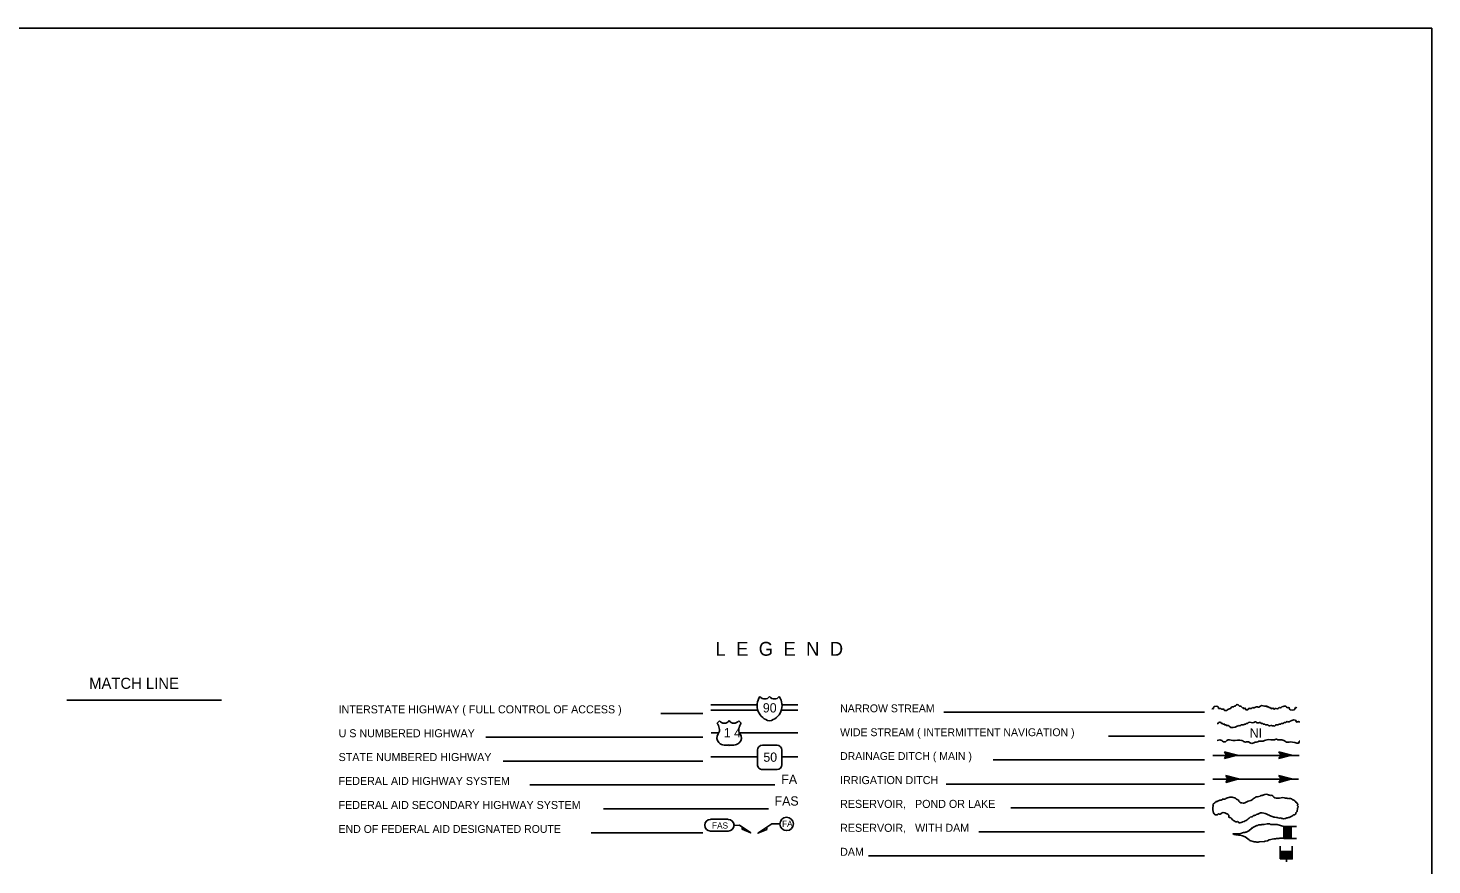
# Model space of a CAD drawing. Extents: x 570695 to 1136809, y 15625857 to 16134544.
# Drawn here: x 1058169 to 1134169, y 15897570 to 15942844 of the extents above; entities that cross this region are included whole.
import ezdxf

# ---------------------------------------------------------------- set-up
doc = ezdxf.new("R2010")
doc.units = 0
for name, color, linetype in [('L12', 7, 'Continuous'), ('L23', 7, 'Continuous'), ('L52', 7, 'Continuous')]:
    doc.layers.add(name, color=color, linetype=linetype)

msp = doc.modelspace()

# ---------------------------------------------------------------- linework, layer by layer
at = {"layer": 'L12'}
for p, q in [((1095139, 15906235), (1097642, 15906235)), ((1098983, 15906235), (1099833, 15906235)), ((1095139, 15905934), (1097674, 15905934)), ((1098946, 15905934), (1099833, 15905934)), ((1095567, 15904709), (1095150, 15904709)), ((1096676, 15904709), (1099838, 15904709)), ((1095139, 15903421), (1097663, 15903421)), ((1098973, 15903421), (1099833, 15903421))]:
    msp.add_line(p, q, dxfattribs=at)
at = {"layer": 'L23'}
for p, q in [((795336, 15942844), (1134169, 15942840)), ((1134169, 15942840), (1134169, 15763318)), ((1092425, 15905770), (1094696, 15905770)), ((1107748, 15905828), (1121851, 15905828)), ((1095467, 15905237), (1095599, 15905369)), ((1095525, 15904651), (1095530, 15904661)), ((1095583, 15904978), (1095583, 15904978)), ((1096771, 15905237), (1096639, 15905369)), ((1096655, 15904968), (1096655, 15904989)), ((1096713, 15904651), (1096713, 15904651)), ((1082943, 15904477), (1094696, 15904477)), ((1095572, 15904176), (1095556, 15904186)), ((1095857, 15904054), (1096058, 15904054)), ((1096380, 15904054), (1096179, 15904054)), ((1096639, 15904160), (1096665, 15904176)), ((1098714, 15904044), (1097922, 15904044)), ((1116666, 15904535), (1121851, 15904535)), ((1083882, 15903188), (1094696, 15903188)), ((1097663, 15903780), (1097663, 15902993)), ((1098973, 15902993), (1098973, 15903780)), ((1110425, 15903246), (1121851, 15903246)), ((1122305, 15903494), (1126983, 15903494)), ((1123646, 15903510), (1122938, 15903695)), ((1122938, 15903695), (1123054, 15903510)), ((1123646, 15903510), (1122938, 15903320)), ((1122938, 15903320), (1123054, 15903510)), ((1123540, 15903494), (1122980, 15903352)), ((1123567, 15903521), (1122991, 15903663)), ((1123466, 15903505), (1122991, 15903368)), ((1123487, 15903521), (1122996, 15903642)), ((1123382, 15903494), (1123007, 15903410)), ((1123398, 15903521), (1123033, 15903611)), ((1123308, 15903505), (1123033, 15903447)), ((1123181, 15903494), (1123039, 15903463)), ((1123308, 15903526), (1123049, 15903568)), ((1123646, 15903510), (1123054, 15903510)), ((1123197, 15903521), (1123065, 15903542)), ((1123107, 15903521), (1123065, 15903526)), ((1123139, 15903494), (1123065, 15903494)), ((1123329, 15903510), (1123139, 15903510)), ((1123266, 15903510), (1123139, 15903510)), ((1126592, 15903510), (1125879, 15903695)), ((1125879, 15903695), (1126001, 15903510)), ((1126592, 15903510), (1125879, 15903320)), ((1125879, 15903320), (1126001, 15903510)), ((1126481, 15903494), (1125921, 15903352)), ((1126507, 15903521), (1125932, 15903663)), ((1126407, 15903505), (1125932, 15903368)), ((1126434, 15903521), (1125937, 15903642)), ((1126323, 15903494), (1125948, 15903410)), ((1126338, 15903521), (1125974, 15903611)), ((1126249, 15903505), (1125974, 15903447)), ((1126122, 15903494), (1125979, 15903463)), ((1126249, 15903526), (1125990, 15903568)), ((1126592, 15903510), (1126001, 15903510)), ((1126138, 15903521), (1126006, 15903542)), ((1126048, 15903521), (1126006, 15903526)), ((1126080, 15903494), (1126006, 15903494)), ((1126275, 15903510), (1126080, 15903510)), ((1126206, 15903510), (1126080, 15903510)), ((1097922, 15902729), (1098714, 15902729)), ((1123714, 15902227), (1123007, 15902412)), ((1123007, 15902412), (1123123, 15902227)), ((1123630, 15902238), (1123054, 15902380)), ((1126592, 15902227), (1125879, 15902412)), ((1125879, 15902412), (1126001, 15902227)), ((1126507, 15902238), (1125932, 15902380)), ((1085324, 15901895), (1098592, 15901895)), ((1107864, 15901942), (1121851, 15901942)), ((1122305, 15902201), (1126940, 15902201)), ((1123714, 15902227), (1123007, 15902037)), ((1123007, 15902037), (1123123, 15902227)), ((1123609, 15902211), (1123049, 15902069)), ((1123530, 15902222), (1123054, 15902085)), ((1123556, 15902238), (1123065, 15902359)), ((1123450, 15902211), (1123075, 15902127)), ((1123466, 15902238), (1123097, 15902328)), ((1123371, 15902222), (1123097, 15902159)), ((1123250, 15902211), (1123107, 15902180)), ((1123371, 15902243), (1123112, 15902285)), ((1123714, 15902227), (1123123, 15902227)), ((1123266, 15902238), (1123134, 15902259)), ((1123171, 15902238), (1123134, 15902243)), ((1123207, 15902211), (1123134, 15902211)), ((1123398, 15902227), (1123207, 15902227)), ((1123329, 15902227), (1123207, 15902227)), ((1126592, 15902227), (1125879, 15902037)), ((1125879, 15902037), (1126001, 15902227)), ((1126481, 15902211), (1125921, 15902069)), ((1126407, 15902222), (1125932, 15902085)), ((1126434, 15902238), (1125937, 15902359)), ((1126323, 15902211), (1125948, 15902127)), ((1126338, 15902238), (1125974, 15902328)), ((1126249, 15902222), (1125974, 15902159)), ((1126122, 15902211), (1125979, 15902180)), ((1126249, 15902243), (1125990, 15902285)), ((1126592, 15902227), (1126001, 15902227)), ((1126138, 15902238), (1126006, 15902259)), ((1126048, 15902238), (1126006, 15902243)), ((1126080, 15902211), (1126006, 15902211)), ((1126275, 15902227), (1126080, 15902227)), ((1126206, 15902227), (1126080, 15902227)), ((1089321, 15900601), (1098249, 15900601)), ((1111375, 15900654), (1121851, 15900654)), ((1095113, 15900036), (1096074, 15900036)), ((1095113, 15899397), (1096074, 15899397)), ((1109649, 15899360), (1121851, 15899360)), ((1126148, 15899650), (1126840, 15899650)), ((1126148, 15899650), (1126550, 15899254)), ((1126148, 15899619), (1126550, 15899217)), ((1126148, 15899587), (1126550, 15899186)), ((1126148, 15899545), (1126550, 15899143)), ((1126148, 15899513), (1126550, 15899112)), ((1126148, 15899476), (1126550, 15899080)), ((1126148, 15899444), (1126550, 15899043)), ((1126148, 15899402), (1126550, 15899001)), ((1126148, 15899371), (1126513, 15899001)), ((1126148, 15899334), (1126481, 15899001)), ((1126180, 15899650), (1126550, 15899286)), ((1126217, 15899650), (1126550, 15899328)), ((1126254, 15899650), (1126550, 15899371)), ((1126291, 15899650), (1126550, 15899402)), ((1126323, 15899650), (1126550, 15899434)), ((1126365, 15899650), (1126550, 15899471)), ((1126407, 15899650), (1126550, 15899513)), ((1126439, 15899650), (1126550, 15899545)), ((1126470, 15899650), (1126550, 15899576)), ((1126507, 15899650), (1126550, 15899613)), ((1088650, 15899312), (1094696, 15899312)), ((1125958, 15897892), (1125958, 15898584)), ((1126148, 15899297), (1126449, 15899001)), ((1126148, 15899254), (1126407, 15899001)), ((1126148, 15899217), (1126375, 15899001)), ((1126148, 15899186), (1126333, 15899001)), ((1126148, 15899154), (1126296, 15899001)), ((1126148, 15899112), (1126254, 15899001)), ((1126148, 15899080), (1126222, 15899001)), ((1126148, 15899043), (1126191, 15899001)), ((1126148, 15899011), (1126154, 15899001)), ((1126550, 15899001), (1126840, 15899001)), ((1126608, 15898293), (1126608, 15898584)), ((1103666, 15898061), (1121851, 15898061)), ((1125958, 15897892), (1126354, 15898293)), ((1125958, 15897929), (1126323, 15898293)), ((1125958, 15897961), (1126280, 15898293)), ((1125958, 15898003), (1126238, 15898293)), ((1125958, 15898035), (1126206, 15898293)), ((1125958, 15898072), (1126175, 15898293)), ((1125958, 15898109), (1126138, 15898293)), ((1125958, 15898151), (1126096, 15898293)), ((1125958, 15898188), (1126064, 15898293)), ((1125958, 15898219), (1126032, 15898293)), ((1125958, 15898251), (1126001, 15898293)), ((1125990, 15897892), (1126391, 15898293)), ((1126022, 15897892), (1126423, 15898293)), ((1126064, 15897892), (1126465, 15898293)), ((1126096, 15897892), (1126497, 15898293)), ((1126133, 15897892), (1126534, 15898293)), ((1126164, 15897892), (1126566, 15898293)), ((1126206, 15897892), (1126608, 15898293)), ((1126238, 15897892), (1126608, 15898262)), ((1126275, 15897892), (1126608, 15898230)), ((1126296, 15897744), (1126296, 15897892)), ((1126312, 15897892), (1126608, 15898193)), ((1126354, 15897892), (1126608, 15898151)), ((1126391, 15897892), (1126608, 15898119)), ((1126423, 15897892), (1126608, 15898077)), ((1126455, 15897892), (1126608, 15898045)), ((1126497, 15897892), (1126608, 15898003)), ((1126534, 15897892), (1126608, 15897971)), ((1126566, 15897892), (1126608, 15897934)), ((1126597, 15897892), (1126608, 15897903))]:
    msp.add_line(p, q, dxfattribs=at)
for points in [[(1096391, 15899708), (1096692, 15899719), (1097288, 15899297), (1096834, 15899503), (1096834, 15899619)], [(1098867, 15899788), (1098434, 15899788), (1097684, 15899286), (1098154, 15899492), (1098165, 15899619)], [(1126148, 15899650), (1125789, 15899761), (1125430, 15899761), (1125388, 15899788), (1125246, 15899788), (1125082, 15899761), (1124966, 15899761), (1124923, 15899745), (1124865, 15899745), (1124781, 15899730), (1124739, 15899703), (1124696, 15899703), (1124538, 15899629), (1124480, 15899587), (1124459, 15899587), (1124422, 15899545), (1124395, 15899545), (1124258, 15899418), (1124142, 15899360), (1124116, 15899344), (1124073, 15899344), (1124042, 15899318), (1123973, 15899318), (1123772, 15899260), (1123630, 15899260), (1123614, 15899244), (1123530, 15899244), (1123392, 15899244), (1123413, 15899244), (1123450, 15899217), (1123530, 15899217), (1123556, 15899202), (1123672, 15899202), (1123699, 15899175), (1123730, 15899175), (1123772, 15899175), (1123915, 15899143), (1124058, 15899080), (1124279, 15898922), (1124316, 15898895), (1124538, 15898821), (1124638, 15898821), (1124696, 15898795), (1124765, 15898795), (1124823, 15898821), (1125108, 15898837), (1125150, 15898858), (1125267, 15898879), (1125367, 15898922), (1125605, 15898980), (1125705, 15898980), (1125747, 15899001), (1125890, 15899001), (1125932, 15899017), (1126154, 15899017)], [(1126148, 15899650), (1126148, 15899011)], [(1126148, 15899011), (1126148, 15899001), (1126550, 15899001), (1126550, 15899650)], [(1126597, 15897892), (1126608, 15897892), (1126608, 15898293), (1125958, 15898293)], [(1125958, 15897892), (1126597, 15897892)]]:
    msp.add_lwpolyline(points, dxfattribs=at)
for centre, radius, start, end in [((1098485, 15906191), 849, 145.14312, 258.09316), ((1098050, 15906875), 328, 217.37591, 322.23762), ((1098572, 15906875), 328, 217.76666, 322.62838), ((1098138, 15906191), 849, 281.91113, 34.86116), ((1095798, 15904440), 344, 141.56593, 226.89454), ((1094962, 15904841), 637, 12.29087, 38.41087), ((1095214, 15904875), 384, 326.08664, 14.91322), ((1095857, 15905552), 317, 215.68703, 325.8092), ((1096381, 15905552), 317, 214.19569, 324.65779), ((1097025, 15904875), 384, 166.75048, 215.18625), ((1097277, 15904841), 637, 141.59322, 166.93701), ((1096441, 15904440), 344, 310.34092, 38.29471), ((1095858, 15904451), 394, 224.02499, 270.00208), ((1096055, 15903992), 65.6, 10.37181, 90.00214), ((1096184, 15903992), 65.6, 90.00214, 169.63251), ((1096381, 15904451), 394, 270.00214, 311.99099), ((1097924, 15903780), 263, 90.00214, 180.00214), ((1098711, 15903780), 263, 0.00214, 90.00214), ((1097924, 15902992), 263, 180.00214, 270.00214), ((1098711, 15902992), 263, 270.00214, 0.00214), ((1095119, 15899715), 317, 90.00149, 270.00149), ((1096069, 15899715), 317, 270.00149, 90.00149)]:
    msp.add_arc(centre, radius, start, end, dxfattribs=at)
msp.add_ellipse((1099236, 15899786), major_axis=(-8, 363), ratio=0.999925, dxfattribs=at)
for points in [[(1122257, 15906034), (1122342, 15906034), (1122342, 15906077), (1122621, 15906077), (1122621, 15906034), (1122738, 15906034), (1122780, 15905997), (1122907, 15905997), (1122907, 15905960), (1123107, 15905960), (1123149, 15905997), (1123266, 15906034), (1123350, 15906119), (1123392, 15906119), (1123429, 15906119), (1123466, 15906161), (1123508, 15906161), (1123545, 15906203), (1123714, 15906203), (1123746, 15906161), (1123831, 15906161), (1123915, 15906077), (1123957, 15906077), (1123957, 15906034), (1123989, 15906034), (1124073, 15906034), (1124073, 15905997), (1124232, 15905997), (1124232, 15906034), (1124395, 15906034), (1124438, 15906077), (1124517, 15906077), (1124554, 15906077), (1124681, 15906119), (1124839, 15906119), (1124881, 15906161), (1125198, 15906161), (1125240, 15906161), (1125240, 15906119), (1125325, 15906119), (1125367, 15906077), (1125441, 15906077), (1125441, 15906034), (1125605, 15906034), (1125605, 15905997), (1125647, 15905997), (1125689, 15906034), (1125721, 15906034), (1125847, 15906034), (1125890, 15906077), (1125964, 15906077), (1126048, 15906119), (1126291, 15906119), (1126333, 15906077), (1126449, 15906077), (1126449, 15906034), (1126771, 15906034), (1126771, 15906077), (1126856, 15906077)], [(1122547, 15905226), (1122590, 15905226), (1122621, 15905269), (1122748, 15905269), (1122790, 15905226), (1122833, 15905226), (1122864, 15905184), (1122949, 15905184), (1122949, 15905147), (1123033, 15905147), (1123033, 15905105), (1123075, 15905105), (1123149, 15905105), (1123192, 15905068), (1123630, 15905068), (1123714, 15905105), (1123799, 15905105), (1123841, 15905147), (1123957, 15905147), (1124042, 15905184), (1124084, 15905184), (1124116, 15905226), (1124158, 15905226), (1124237, 15905269), (1124522, 15905269), (1124596, 15905311), (1124638, 15905311), (1124681, 15905269), (1124839, 15905269), (1124881, 15905269), (1124923, 15905226), (1125008, 15905226), (1125050, 15905184), (1125124, 15905184), (1125166, 15905147), (1125288, 15905147), (1125325, 15905105), (1125446, 15905105), (1125488, 15905105), (1125689, 15905105), (1125731, 15905147), (1125847, 15905147), (1125890, 15905184), (1125974, 15905184), (1126016, 15905226), (1126090, 15905226), (1126175, 15905269), (1126217, 15905269), (1126254, 15905269), (1126296, 15905311), (1126455, 15905311), (1126497, 15905343), (1126814, 15905343), (1126814, 15905311), (1126898, 15905311), (1126983, 15905311), (1126983, 15905269)], [(1122547, 15904302), (1122790, 15904302), (1122833, 15904260), (1123033, 15904260), (1123075, 15904302), (1123392, 15904302), (1123873, 15904302), (1124084, 15904218), (1124279, 15904218), (1124322, 15904176), (1124522, 15904176), (1124596, 15904218), (1124681, 15904218), (1124807, 15904260), (1124966, 15904260), (1125246, 15904345), (1125647, 15904345), (1125731, 15904376), (1125774, 15904376), (1125816, 15904345), (1125974, 15904345), (1126217, 15904260), (1126296, 15904218), (1126613, 15904218), (1126983, 15904218), (1126983, 15904260), (1127025, 15904260)], [(1122363, 15900897), (1122363, 15900875), (1122342, 15900875), (1122320, 15900738), (1122305, 15900696), (1122305, 15900553), (1122305, 15900511), (1122320, 15900511), (1122320, 15900427), (1122342, 15900411), (1122342, 15900384), (1122363, 15900384), (1122363, 15900353), (1122384, 15900326), (1122405, 15900326), (1122421, 15900310), (1122421, 15900284), (1122447, 15900284), (1122563, 15900284), (1122579, 15900310), (1122748, 15900326), (1122764, 15900353), (1123033, 15900353)], [(1123033, 15900353), (1123091, 15900326), (1123171, 15900252), (1123171, 15900184), (1123207, 15900126), (1123234, 15900126), (1123429, 15899967), (1123471, 15899946), (1123556, 15899904), (1123699, 15899888), (1123699, 15899867), (1123899, 15899888), (1123941, 15899904), (1124158, 15900009), (1124395, 15900168), (1124459, 15900184), (1124496, 15900226), (1124638, 15900268), (1124696, 15900310), (1124781, 15900326), (1124823, 15900353), (1125150, 15900353), (1125309, 15900284), (1125404, 15900226), (1125462, 15900210), (1125673, 15900147), (1125816, 15900126), (1125847, 15900110), (1125974, 15900110), (1126032, 15900089), (1126254, 15900089), (1126312, 15900110), (1126397, 15900126), (1126470, 15900147), (1126555, 15900184), (1126713, 15900284), (1126740, 15900284), (1126798, 15900353), (1126814, 15900411), (1126840, 15900427), (1126882, 15900511), (1126898, 15900654), (1126925, 15900738), (1126898, 15900770), (1126898, 15900875), (1126882, 15900875), (1126882, 15900897), (1126840, 15900934), (1126814, 15900955), (1126740, 15901034), (1126655, 15901092), (1126613, 15901092), (1126597, 15901118), (1126412, 15901155), (1126375, 15901155), (1126333, 15901176), (1126233, 15901176), (1126191, 15901192), (1125816, 15901176), (1125562, 15901293), (1125546, 15901319), (1125488, 15901335), (1125388, 15901335), (1125325, 15901361), (1125066, 15901361), (1125024, 15901335), (1124939, 15901319), (1124908, 15901319), (1124865, 15901293), (1124723, 15901261), (1124538, 15901176), (1124358, 15901055), (1124073, 15900955), (1124042, 15900934), (1123831, 15900934), (1123730, 15900997), (1123714, 15901034), (1123656, 15901092), (1123588, 15901134), (1123556, 15901155), (1123530, 15901176), (1123413, 15901219), (1123292, 15901235), (1123049, 15901176), (1122907, 15901118), (1122822, 15901118), (1122806, 15901092), (1122690, 15901076), (1122621, 15901034), (1122579, 15901034), (1122563, 15901013), (1122521, 15900997), (1122479, 15900997), (1122447, 15900955), (1122421, 15900955), (1122405, 15900912), (1122363, 15900897)]]:
    msp.add_spline(points, degree=3, dxfattribs=at)
at = {"layer": 'L52'}
msp.add_line((1060270, 15906488), (1068635, 15906488), dxfattribs=at)

# ---------------------------------------------------------------- texts
at = {"layer": 'L23'}
for s, height, p in [('L  E  G  E  N  D', 749.98, (1095382, 15908886)), ('INTERSTATE HIGHWAY ( FULL CONTROL OF ACCESS )', 433.31, (1074980, 15905770)), ('90', 500, (1097948, 15905818)), ('NARROW STREAM', 425.01, (1102130, 15905828)), ('U S NUMBERED HIGHWAY', 433.31, (1074980, 15904477)), ('1 4', 500, (1095831, 15904469)), ('WIDE STREAM ( INTERMITTENT NAVIGATION )', 425.01, (1102130, 15904535)), ('NI', 500, (1124306, 15904456)), ('STATE NUMBERED HIGHWAY', 433.31, (1074980, 15903188)), ('50', 500, (1097975, 15903151)), ('DRAINAGE DITCH ( MAIN )', 425.01, (1102130, 15903246)), ('FA', 500, (1098946, 15901953)), ('IRRIGATION DITCH', 433.31, (1102130, 15901942)), ('FEDERAL AID HIGHWAY SYSTEM', 433.31, (1074980, 15901895)), ('FEDERAL AID SECONDARY HIGHWAY SYSTEM', 433.31, (1074980, 15900596)), ('FAS', 500, (1098582, 15900780)), ('RESERVOIR,   POND OR LAKE', 433.31, (1102130, 15900654)), ('END OF FEDERAL AID DESIGNATED ROUTE', 425.01, (1074980, 15899302)), ('FA', 333.3, (1098988, 15899629)), ('RESERVOIR,   WITH DAM', 433.31, (1102130, 15899360)), ('DAM', 433.3, (1102130, 15898061))]:
    msp.add_text(s, height=height, dxfattribs=at).set_placement(p)
msp.add_text('FAS', height=333.3, rotation=0.00149, dxfattribs=at).set_placement((1095197, 15899534))
at = {"layer": 'L52'}
msp.add_text('MATCH LINE', height=600, rotation=359.99923, dxfattribs=at).set_placement((1061474, 15907095))

doc.saveas('drawing.dxf')
